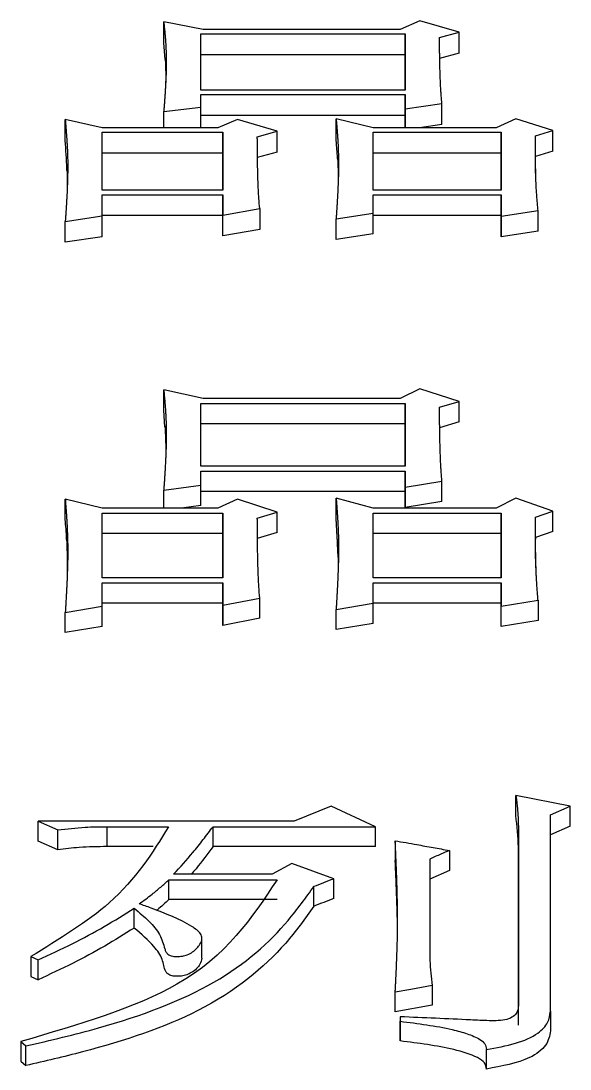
# Model space of a CAD drawing. Header units: millimetres. Extents: x 5659 to 7608, y 3628 to 5007.
# Drawn here: x 6105.18 to 6107.592, y 4837.333 to 4841.936 of the extents above; entities that cross this region are included whole.
import ezdxf

# ---------------------------------------------------------------- set-up
doc = ezdxf.new("R2010")
doc.units = ezdxf.units.MM

msp = doc.modelspace()

# ---------------------------------------------------------------- linework, layer by layer
at = {"color": 7, "linetype": 'Continuous', "lineweight": 25}
for p, q in [((6105.8071, 4841.8396), (6105.8071, 4841.9317)), ((6105.9802, 4841.8974), (6105.8071, 4841.9317)), ((6106.9321, 4841.9355), (6106.8456, 4841.8974)), ((6107.1052, 4841.886), (6106.9321, 4841.9355)), ((6106.8456, 4841.8974), (6105.9802, 4841.8974)), ((6107.0187, 4841.863), (6107.1052, 4841.886)), ((6107.1052, 4841.7939), (6107.1052, 4841.886)), ((6105.8129, 4841.7662), (6105.8071, 4841.8396)), ((6105.9694, 4841.8783), (6106.8672, 4841.8783)), ((6106.8672, 4841.7863), (6106.8672, 4841.8783)), ((6107.1052, 4841.7939), (6107.0187, 4841.771)), ((6106.8672, 4841.7863), (6105.9694, 4841.7863)), ((6106.8672, 4841.6314), (6105.9694, 4841.6314)), ((6105.9694, 4841.5572), (6105.9694, 4841.6119)), ((6105.9694, 4841.6119), (6106.8672, 4841.6119)), ((6106.8672, 4841.6119), (6106.8672, 4841.5494)), ((6106.8672, 4841.5202), (6106.8672, 4841.6119)), ((6106.8672, 4841.5494), (6107.0295, 4841.5729)), ((6107.0295, 4841.4812), (6107.0295, 4841.5729)), ((6105.8071, 4841.5376), (6105.9694, 4841.5572)), ((6105.8071, 4841.4669), (6105.8071, 4841.5376)), ((6105.9694, 4841.4668), (6105.9694, 4841.5572)), ((6106.8672, 4841.5202), (6105.9694, 4841.5202)), ((6106.8672, 4841.5494), (6106.8672, 4841.4668)), ((6106.8672, 4841.4668), (6106.8672, 4841.5202)), ((6105.3744, 4841.4107), (6105.3744, 4841.5023)), ((6105.5367, 4841.4669), (6105.3744, 4841.5023)), ((6106.1317, 4841.5023), (6106.0451, 4841.4668)), ((6106.3047, 4841.4511), (6106.1317, 4841.5023)), ((6106.5644, 4841.4146), (6106.5644, 4841.5062)), ((6106.7266, 4841.4668), (6106.5644, 4841.5062)), ((6107.0295, 4841.4812), (6106.9302, 4841.4668)), ((6107.354, 4841.5062), (6107.2675, 4841.4668)), ((6107.5163, 4841.455), (6107.354, 4841.5062)), ((6106.0451, 4841.4668), (6105.5367, 4841.4669)), ((6105.5367, 4841.4471), (6106.0668, 4841.4471)), ((6105.5367, 4841.1921), (6105.5367, 4841.4471)), ((6106.0668, 4841.4471), (6106.0668, 4841.1921)), ((6106.0668, 4841.3556), (6106.0668, 4841.4471)), ((6106.2182, 4841.4274), (6106.3047, 4841.4511)), ((6106.3047, 4841.3595), (6106.3047, 4841.4511)), ((6107.2675, 4841.4668), (6106.7266, 4841.4668)), ((6106.7266, 4841.4471), (6107.2891, 4841.4471)), ((6106.7266, 4841.1921), (6106.7266, 4841.4471)), ((6107.2891, 4841.4471), (6107.2891, 4841.1921)), ((6107.2891, 4841.3556), (6107.2891, 4841.4471)), ((6107.4406, 4841.4313), (6107.5163, 4841.455)), ((6107.4406, 4841.3398), (6107.4406, 4841.4313)), ((6107.5163, 4841.3635), (6107.5163, 4841.455)), ((6106.0668, 4841.3556), (6105.5367, 4841.3556)), ((6106.0668, 4841.1921), (6106.0668, 4841.3556)), ((6106.3047, 4841.3595), (6106.2182, 4841.3359)), ((6107.2891, 4841.3556), (6106.7266, 4841.3556)), ((6107.2891, 4841.1921), (6107.2891, 4841.3556)), ((6107.5163, 4841.3635), (6107.4406, 4841.3398)), ((6106.0668, 4841.1921), (6105.5367, 4841.1921)), ((6105.5367, 4841.172), (6106.0668, 4841.172)), ((6105.5367, 4841.0791), (6105.5367, 4841.172)), ((6106.0668, 4841.172), (6106.0668, 4841.0831)), ((6106.0668, 4841.0808), (6106.0668, 4841.172)), ((6107.2891, 4841.1921), (6106.7266, 4841.1921)), ((6106.7266, 4841.0912), (6106.7266, 4841.172)), ((6106.7266, 4841.172), (6107.2891, 4841.1719)), ((6107.2891, 4841.1719), (6107.2891, 4841.079)), ((6107.2891, 4841.0808), (6107.2891, 4841.1719)), ((6106.0668, 4841.0831), (6106.229, 4841.1114)), ((6106.229, 4841.1114), (6106.229, 4841.0204)), ((6107.2891, 4841.079), (6107.4514, 4841.1033)), ((6107.4514, 4841.0123), (6107.4514, 4841.1033)), ((6105.3745, 4841.0547), (6105.5367, 4841.0791)), ((6105.3745, 4840.9637), (6105.3745, 4841.0547)), ((6106.0668, 4841.0808), (6105.5367, 4841.0808)), ((6105.5367, 4840.988), (6105.5367, 4841.0791)), ((6106.0668, 4840.9921), (6106.0668, 4841.0831)), ((6106.0668, 4840.9921), (6106.0668, 4841.0808)), ((6106.5644, 4841.0669), (6106.7266, 4841.0912)), ((6106.5644, 4840.9759), (6106.5644, 4841.0669)), ((6106.7266, 4841.0001), (6106.7266, 4841.0912)), ((6107.2891, 4841.0808), (6106.7266, 4841.0808)), ((6107.2891, 4840.988), (6107.2891, 4841.0808)), ((6107.2891, 4841.079), (6107.2891, 4840.988)), ((6106.229, 4841.0204), (6106.0668, 4840.9921)), ((6107.4514, 4841.0123), (6107.2891, 4840.988)), ((6105.5367, 4840.988), (6105.3745, 4840.9637)), ((6106.7266, 4841.0001), (6106.5644, 4840.9759)), ((6106.9322, 4840.3202), (6106.8456, 4840.2775)), ((6107.1052, 4840.2647), (6106.9322, 4840.3202)), ((6105.8072, 4840.2259), (6105.8072, 4840.3159)), ((6105.9802, 4840.2775), (6105.8072, 4840.3159)), ((6106.8456, 4840.2775), (6105.9802, 4840.2775)), ((6105.8124, 4840.1513), (6105.8072, 4840.2259)), ((6105.9694, 4840.2562), (6106.8673, 4840.2561)), ((6106.8673, 4840.1662), (6106.8673, 4840.2561)), ((6107.0187, 4840.239), (6107.1052, 4840.2647)), ((6107.1052, 4840.1747), (6107.1052, 4840.2647)), ((6106.8673, 4840.1662), (6105.9694, 4840.1662)), ((6107.1052, 4840.1747), (6107.0187, 4840.1491)), ((6106.8673, 4839.9802), (6105.9694, 4839.9802)), ((6105.9694, 4839.8974), (6105.9694, 4839.9585)), ((6105.9694, 4839.9585), (6106.8673, 4839.9585)), ((6106.8673, 4839.9585), (6106.8673, 4839.8887)), ((6106.8673, 4839.8689), (6106.8673, 4839.9585)), ((6106.8673, 4839.8887), (6107.0295, 4839.9149)), ((6107.0295, 4839.8253), (6107.0295, 4839.9149)), ((6105.8072, 4839.8756), (6105.9694, 4839.8974)), ((6105.8072, 4839.7967), (6105.8072, 4839.8756)), ((6105.9694, 4839.8079), (6105.9694, 4839.8974)), ((6106.8673, 4839.8689), (6105.9694, 4839.8689)), ((6106.8673, 4839.8887), (6106.8673, 4839.7992)), ((6106.8673, 4839.7992), (6106.8673, 4839.8689)), ((6105.3745, 4839.7468), (6105.3745, 4839.8362)), ((6105.5367, 4839.7967), (6105.3745, 4839.8362)), ((6106.1317, 4839.8362), (6106.0452, 4839.7967)), ((6106.3048, 4839.7791), (6106.1317, 4839.8362)), ((6106.5644, 4839.7511), (6106.5644, 4839.8405)), ((6106.7266, 4839.7966), (6106.5644, 4839.8405)), ((6107.0295, 4839.8253), (6106.8673, 4839.7992)), ((6107.354, 4839.8405), (6107.2675, 4839.7966)), ((6107.5163, 4839.7834), (6107.354, 4839.8405)), ((6106.0452, 4839.7967), (6105.5367, 4839.7967)), ((6105.5367, 4839.7747), (6106.0668, 4839.7747)), ((6105.5367, 4839.4908), (6105.5367, 4839.7747)), ((6105.9694, 4839.8079), (6105.8856, 4839.7967)), ((6106.0668, 4839.7747), (6106.0668, 4839.4908)), ((6106.0668, 4839.6853), (6106.0668, 4839.7747)), ((6106.2182, 4839.7527), (6106.3048, 4839.7791)), ((6106.3048, 4839.6897), (6106.3048, 4839.7791)), ((6107.2675, 4839.7966), (6106.7266, 4839.7966)), ((6106.7266, 4839.7747), (6107.2891, 4839.7746)), ((6106.7266, 4839.4908), (6106.7266, 4839.7747)), ((6107.2891, 4839.7746), (6107.2891, 4839.4908)), ((6107.2891, 4839.6853), (6107.2891, 4839.7746)), ((6107.4406, 4839.757), (6107.5163, 4839.7834)), ((6107.5163, 4839.6941), (6107.5163, 4839.7834)), ((6107.4406, 4839.6677), (6107.4406, 4839.757)), ((6106.0668, 4839.6853), (6105.5367, 4839.6853)), ((6106.0668, 4839.4908), (6106.0668, 4839.6853)), ((6106.3048, 4839.6897), (6106.2182, 4839.6633)), ((6107.2891, 4839.6853), (6106.7266, 4839.6853)), ((6107.2891, 4839.4908), (6107.2891, 4839.6853)), ((6107.5163, 4839.6941), (6107.4406, 4839.6677)), ((6106.2195, 4839.6135), (6106.219, 4839.6446)), ((6107.4406, 4839.6677), (6107.4405, 4839.6597)), ((6106.0668, 4839.4908), (6105.5367, 4839.4908)), ((6107.2891, 4839.4908), (6106.7266, 4839.4908)), ((6105.5367, 4839.3652), (6105.5367, 4839.4684)), ((6105.5367, 4839.4684), (6106.0668, 4839.4684)), ((6106.0668, 4839.4684), (6106.0668, 4839.3697)), ((6106.0668, 4839.3795), (6106.0668, 4839.4684)), ((6106.7266, 4839.4684), (6107.2891, 4839.4684)), ((6106.7266, 4839.3787), (6106.7266, 4839.4684)), ((6107.2891, 4839.4684), (6107.2891, 4839.3652)), ((6107.2891, 4839.3795), (6107.2891, 4839.4684)), ((6106.0668, 4839.3697), (6106.2291, 4839.4012)), ((6106.2291, 4839.3123), (6106.2291, 4839.4012)), ((6105.3745, 4839.3382), (6105.5367, 4839.3652)), ((6106.0668, 4839.3795), (6105.5367, 4839.3795)), ((6105.5367, 4839.2764), (6105.5367, 4839.3652)), ((6106.0668, 4839.2809), (6106.0668, 4839.3795)), ((6106.0668, 4839.3697), (6106.0668, 4839.2809)), ((6106.5644, 4839.3517), (6106.7266, 4839.3787)), ((6106.5644, 4839.2629), (6106.5644, 4839.3517)), ((6107.2891, 4839.3795), (6106.7266, 4839.3795)), ((6106.7266, 4839.2899), (6106.7266, 4839.3787)), ((6107.2891, 4839.3652), (6107.4514, 4839.3921)), ((6107.2891, 4839.2764), (6107.2891, 4839.3795)), ((6107.2891, 4839.2764), (6107.2891, 4839.3652)), ((6107.4514, 4839.3921), (6107.4514, 4839.3033)), ((6105.3745, 4839.2494), (6105.3745, 4839.3382)), ((6106.2291, 4839.3123), (6106.0668, 4839.2809)), ((6105.5367, 4839.2764), (6105.3745, 4839.2494)), ((6106.7266, 4839.2899), (6106.5644, 4839.2629)), ((6107.4514, 4839.3033), (6107.2891, 4839.2764)), ((6107.592, 4838.4871), (6107.3541, 4838.5342)), ((6107.3541, 4838.4465), (6107.3541, 4838.5342)), ((6106.5428, 4838.4871), (6106.3805, 4838.4211)), ((6106.7375, 4838.3974), (6106.5428, 4838.4871)), ((6107.5055, 4838.4494), (6107.592, 4838.4871)), ((6107.592, 4838.3995), (6107.592, 4838.4871)), ((6107.5055, 4837.5871), (6107.5055, 4838.4494)), ((6105.2555, 4838.4211), (6105.342, 4838.3833)), ((6106.3805, 4838.4211), (6105.2555, 4838.4211)), ((6105.2555, 4838.3335), (6105.2555, 4838.4211)), ((6105.5584, 4838.3974), (6105.8287, 4838.3974)), ((6105.5584, 4838.3099), (6105.5584, 4838.3974)), ((6106.0235, 4838.3974), (6106.7375, 4838.3974)), ((6106.0235, 4838.3099), (6106.0235, 4838.3974)), ((6106.7375, 4838.3099), (6106.7375, 4838.3974)), ((6107.592, 4838.3995), (6107.5055, 4838.3618)), ((6105.342, 4838.2957), (6105.342, 4838.3833)), ((6105.342, 4838.2957), (6105.2555, 4838.3335)), ((6105.7603, 4838.3099), (6105.5584, 4838.3099)), ((6106.7375, 4838.3099), (6106.0235, 4838.3099)), ((6106.824, 4838.3358), (6106.824, 4838.2483)), ((6107.062, 4838.293), (6107.062, 4838.2056)), ((6107.3649, 4838.3073), (6107.3649, 4837.6116)), ((6107.3649, 4838.272), (6107.3649, 4838.3073)), ((6106.9755, 4838.255), (6106.9755, 4837.8606)), ((6107.3649, 4838.2199), (6107.3649, 4838.272)), ((6106.3697, 4838.2359), (6106.2832, 4838.1882)), ((6106.5536, 4838.169), (6106.3697, 4838.2359)), ((6107.062, 4838.2056), (6106.9755, 4838.1676)), ((6107.3649, 4837.5251), (6107.3649, 4838.2199)), ((6105.8288, 4838.1643), (6106.3048, 4838.1643)), ((6105.8288, 4838.077), (6105.8288, 4838.1643)), ((6106.2832, 4838.1882), (6105.8505, 4838.1882)), ((6106.5536, 4838.0818), (6106.5536, 4838.169)), ((6106.467, 4838.0483), (6106.467, 4838.1355)), ((6106.3048, 4838.077), (6105.8288, 4838.077)), ((6105.6774, 4837.9524), (6105.6774, 4838.0395)), ((6105.9749, 4837.8199), (6105.9749, 4837.9069)), ((6105.223, 4837.8266), (6105.2555, 4837.812)), ((6105.223, 4837.8266), (6105.223, 4837.7398)), ((6105.2555, 4837.7253), (6105.2555, 4837.812)), ((6105.2231, 4837.7398), (6105.2555, 4837.7253)), ((6106.9863, 4837.6998), (6106.9863, 4837.6132)), ((6106.824, 4837.5839), (6106.824, 4837.6705)), ((6106.9863, 4837.6132), (6106.824, 4837.5839)), ((6106.8457, 4837.5625), (6106.8457, 4837.5428)), ((6106.8457, 4837.5625), (6106.8457, 4837.476)), ((6107.5055, 4837.5871), (6107.5055, 4837.5006)), ((6106.8457, 4837.4564), (6106.8457, 4837.5428)), ((6105.1798, 4837.454), (6105.1798, 4837.3677)), ((6105.1798, 4837.454), (6105.2014, 4837.4343)), ((6107.2243, 4837.3331), (6107.2243, 4837.4194)), ((6105.1798, 4837.3677), (6105.2014, 4837.348))]:
    msp.add_line(p, q, dxfattribs=at)
at = {"color": 7, "linetype": 'Continuous', "lineweight": 25, "flags": 128}
for points in [[(6106.9863, 4837.6998), (6106.9393, 4837.6913), (6106.8923, 4837.6828), (6106.824, 4837.6705)], [(6105.2014, 4837.348), (6105.2014, 4837.3866), (6105.2014, 4837.4104), (6105.2014, 4837.4343)]]:
    msp.add_lwpolyline(points, dxfattribs=at)
at = {"color": 7, "linetype": 'Continuous', "lineweight": 25}
for points, knots in [([(6105.8071, 4841.9317), (6105.8074, 4841.929), (6105.808, 4841.9235), (6105.8087, 4841.9166), (6105.8093, 4841.9098), (6105.8099, 4841.9043), (6105.8105, 4841.8974), (6105.8111, 4841.8919), (6105.8117, 4841.885), (6105.8122, 4841.8795), (6105.8128, 4841.8726), (6105.8133, 4841.8671), (6105.8139, 4841.8602), (6105.8143, 4841.8547), (6105.8148, 4841.8478), (6105.8152, 4841.8423), (6105.8157, 4841.8354), (6105.816, 4841.8299), (6105.8164, 4841.8229), (6105.8167, 4841.8174), (6105.8169, 4841.8119), (6105.8171, 4841.8063), (6105.8173, 4841.8008), (6105.8176, 4841.7939), (6105.8177, 4841.7883), (6105.8179, 4841.7814), (6105.8179, 4841.7758), (6105.818, 4841.7689), (6105.8181, 4841.7633), (6105.8181, 4841.7564), (6105.8181, 4841.7508), (6105.818, 4841.7438), (6105.8179, 4841.7285), (6105.8174, 4841.709), (6105.8167, 4841.6894), (6105.8162, 4841.6782), (6105.8159, 4841.6712), (6105.8155, 4841.6642), (6105.8153, 4841.6586), (6105.8149, 4841.6516), (6105.8146, 4841.646), (6105.8142, 4841.639), (6105.8138, 4841.6334), (6105.8134, 4841.6264), (6105.813, 4841.6207), (6105.8126, 4841.6137), (6105.8122, 4841.6081), (6105.8117, 4841.6011), (6105.8113, 4841.5954), (6105.8109, 4841.5898), (6105.8105, 4841.5842), (6105.8101, 4841.5785), (6105.8096, 4841.5715), (6105.8092, 4841.5658), (6105.8087, 4841.5588), (6105.8083, 4841.5531), (6105.8077, 4841.5456), (6105.8074, 4841.5409), (6105.8071, 4841.5376)], [0, 0, 0, 0, 0.021203, 0.042406, 0.053008, 0.074211, 0.084813, 0.106016, 0.116618, 0.137821, 0.148423, 0.169626, 0.180228, 0.201431, 0.212032, 0.233236, 0.243837, 0.265041, 0.275642, 0.296845, 0.307447, 0.318049, 0.339252, 0.349854, 0.371057, 0.381659, 0.402862, 0.413463, 0.434667, 0.445268, 0.466472, 0.477073, 0.498276, 0.58309, 0.625497, 0.6467, 0.667903, 0.678505, 0.699708, 0.71031, 0.731513, 0.742115, 0.763318, 0.773919, 0.795123, 0.805724, 0.826928, 0.837529, 0.858732, 0.869334, 0.879936, 0.901139, 0.911741, 0.932944, 0.943545, 0.964749, 0.97535, 1, 1, 1, 1]), ([(6105.9694, 4841.6314), (6105.9694, 4841.6729), (6105.9694, 4841.7558), (6105.9694, 4841.8375), (6105.9694, 4841.8783)], [0, 0, 0, 0, 0.499996, 1, 1, 1, 1]), ([(6106.8672, 4841.8783), (6106.8672, 4841.8375), (6106.8672, 4841.7557), (6106.8672, 4841.6729), (6106.8672, 4841.6314)], [0, 0, 0, 0, 0.499996, 1, 1, 1, 1]), ([(6107.0295, 4841.5729), (6107.0284, 4841.5842), (6107.027, 4841.5984), (6107.0256, 4841.6154), (6107.025, 4841.6239), (6107.024, 4841.6408), (6107.0223, 4841.6775), (6107.0206, 4841.7169), (6107.02, 4841.7477), (6107.0198, 4841.7576), (6107.0197, 4841.7632), (6107.0196, 4841.7673), (6107.0196, 4841.7715), (6107.0195, 4841.7757), (6107.0194, 4841.7799), (6107.0194, 4841.7841), (6107.0193, 4841.7883), (6107.0193, 4841.7925), (6107.0192, 4841.7967), (6107.0192, 4841.8009), (6107.0191, 4841.8065), (6107.0191, 4841.812), (6107.019, 4841.8176), (6107.019, 4841.8218), (6107.019, 4841.8253), (6107.0189, 4841.8281), (6107.0189, 4841.8302), (6107.0189, 4841.8323), (6107.0189, 4841.8343), (6107.0189, 4841.8371), (6107.0188, 4841.8399), (6107.0188, 4841.8427), (6107.0188, 4841.8448), (6107.0188, 4841.8469), (6107.0188, 4841.8489), (6107.0188, 4841.851), (6107.0187, 4841.8531), (6107.0187, 4841.8552), (6107.0187, 4841.8573), (6107.0187, 4841.8599), (6107.0187, 4841.8618), (6107.0187, 4841.863)], [0, 0, 0, 0, 0.11615, 0.145188, 0.174226, 0.203263, 0.319414, 0.551716, 0.609791, 0.638828, 0.653347, 0.667866, 0.682385, 0.696903, 0.711422, 0.725941, 0.74046, 0.754979, 0.769497, 0.784016, 0.798535, 0.827572, 0.842091, 0.85661, 0.871129, 0.878388, 0.885648, 0.892907, 0.900166, 0.907426, 0.921944, 0.929204, 0.936463, 0.943723, 0.950982, 0.958241, 0.965501, 0.97276, 0.98002, 0.987279, 1, 1, 1, 1]), ([(6105.8136, 4841.7704), (6105.8146, 4841.7472), (6105.8165, 4841.6982), (6105.8155, 4841.6696), (6105.815, 4841.6546)], [0, 0, 0, 0, 0.475906, 1, 1, 1, 1]), ([(6106.8672, 4841.6314), (6106.8672, 4841.6421), (6106.8672, 4841.6942), (6106.8672, 4841.7455), (6106.8672, 4841.7863)], [0, 0, 0, 0, 0.205958, 1, 1, 1, 1]), ([(6105.3744, 4841.5023), (6105.3746, 4841.5007), (6105.3749, 4841.4974), (6105.3753, 4841.4924), (6105.3757, 4841.4875), (6105.3761, 4841.4826), (6105.3765, 4841.4776), (6105.3768, 4841.4727), (6105.3772, 4841.4677), (6105.3776, 4841.4628), (6105.378, 4841.4579), (6105.3784, 4841.4529), (6105.3788, 4841.448), (6105.3791, 4841.443), (6105.3795, 4841.4389), (6105.3798, 4841.4347), (6105.38, 4841.4306), (6105.3804, 4841.4257), (6105.3808, 4841.419), (6105.3813, 4841.4124), (6105.3818, 4841.4041), (6105.3823, 4841.3959), (6105.3829, 4841.3859), (6105.3834, 4841.376), (6105.3838, 4841.366), (6105.3842, 4841.356), (6105.3846, 4841.3461), (6105.3848, 4841.3377), (6105.385, 4841.3294), (6105.3851, 4841.3211), (6105.3853, 4841.3111), (6105.3853, 4841.3011), (6105.3853, 4841.2911), (6105.3852, 4841.271), (6105.3847, 4841.2409), (6105.3835, 4841.2107), (6105.3825, 4841.1872), (6105.3818, 4841.1737), (6105.3811, 4841.1602), (6105.3805, 4841.1501), (6105.3801, 4841.1417), (6105.3797, 4841.1349), (6105.3794, 4841.1307), (6105.3792, 4841.1265), (6105.3789, 4841.1223), (6105.3786, 4841.1172), (6105.3782, 4841.1121), (6105.378, 4841.1079), (6105.3777, 4841.1037), (6105.3774, 4841.0994), (6105.3771, 4841.0944), (6105.3768, 4841.0901), (6105.3766, 4841.0868), (6105.3764, 4841.0842), (6105.3763, 4841.0817), (6105.3761, 4841.0791), (6105.3759, 4841.0766), (6105.3758, 4841.074), (6105.3756, 4841.0715), (6105.3754, 4841.069), (6105.3753, 4841.0668), (6105.3751, 4841.0647), (6105.375, 4841.0626), (6105.3748, 4841.06), (6105.3746, 4841.0574), (6105.3745, 4841.0556), (6105.3745, 4841.0547)], [0, 0, 0, 0, 0.011199, 0.022398, 0.033596, 0.044795, 0.055994, 0.067193, 0.078392, 0.089591, 0.100789, 0.111988, 0.123187, 0.134386, 0.145585, 0.151184, 0.162383, 0.173582, 0.184781, 0.207178, 0.218377, 0.240775, 0.263172, 0.28557, 0.307968, 0.330365, 0.352763, 0.375161, 0.38636, 0.408757, 0.431155, 0.453553, 0.47595, 0.498348, 0.587939, 0.67753, 0.699928, 0.744723, 0.767121, 0.789519, 0.811916, 0.823115, 0.834314, 0.839913, 0.851112, 0.862311, 0.87351, 0.884709, 0.890308, 0.901507, 0.912706, 0.923905, 0.929504, 0.935103, 0.940703, 0.946302, 0.951902, 0.957501, 0.9631, 0.9687, 0.974299, 0.977099, 0.982698, 0.988298, 0.994149, 1, 1, 1, 1]), ([(6106.5644, 4841.5062), (6106.5645, 4841.5041), (6106.5648, 4841.5009), (6106.5652, 4841.4967), (6106.5654, 4841.4936), (6106.5657, 4841.4904), (6106.566, 4841.4872), (6106.5662, 4841.4841), (6106.5665, 4841.4809), (6106.5668, 4841.4777), (6106.567, 4841.4746), (6106.5673, 4841.4714), (6106.5675, 4841.4682), (6106.5678, 4841.4651), (6106.568, 4841.4619), (6106.5684, 4841.4577), (6106.5687, 4841.4534), (6106.569, 4841.4492), (6106.5693, 4841.446), (6106.5695, 4841.4429), (6106.5698, 4841.4397), (6106.57, 4841.4365), (6106.5702, 4841.4333), (6106.5704, 4841.4302), (6106.5707, 4841.427), (6106.5709, 4841.4238), (6106.5711, 4841.4206), (6106.5713, 4841.4174), (6106.5716, 4841.4132), (6106.5718, 4841.409), (6106.5721, 4841.4047), (6106.5723, 4841.4015), (6106.5726, 4841.3952), (6106.5733, 4841.3813), (6106.574, 4841.3643), (6106.5744, 4841.3494), (6106.5746, 4841.3419), (6106.5747, 4841.3377), (6106.5747, 4841.3345), (6106.5748, 4841.3313), (6106.5748, 4841.3281), (6106.5748, 4841.3249), (6106.5749, 4841.3217), (6106.5749, 4841.3185), (6106.5749, 4841.3142), (6106.5749, 4841.3099), (6106.5749, 4841.3056), (6106.5749, 4841.3024), (6106.5749, 4841.2992), (6106.5749, 4841.296), (6106.5748, 4841.2928), (6106.5748, 4841.2896), (6106.5748, 4841.2864), (6106.5747, 4841.2832), (6106.5747, 4841.28), (6106.5746, 4841.2767), (6106.5746, 4841.2735), (6106.5745, 4841.2703), (6106.5744, 4841.2671), (6106.5744, 4841.2639), (6106.5743, 4841.2596), (6106.5742, 4841.2553), (6106.5741, 4841.251), (6106.574, 4841.2478), (6106.5739, 4841.2446), (6106.5738, 4841.2413), (6106.5737, 4841.2381), (6106.5735, 4841.2317), (6106.5729, 4841.2177), (6106.5722, 4841.2005), (6106.5715, 4841.1854), (6106.5711, 4841.1778), (6106.5709, 4841.1735), (6106.5707, 4841.1703), (6106.5705, 4841.167), (6106.5703, 4841.1638), (6106.5701, 4841.1606), (6106.5699, 4841.1562), (6106.5697, 4841.1519), (6106.5694, 4841.1476), (6106.5692, 4841.1444), (6106.569, 4841.1411), (6106.5688, 4841.1379), (6106.5686, 4841.1346), (6106.5685, 4841.1314), (6106.5683, 4841.1281), (6106.5681, 4841.1249), (6106.5679, 4841.1216), (6106.5677, 4841.1184), (6106.5675, 4841.1151), (6106.5672, 4841.1108), (6106.5669, 4841.1065), (6106.5666, 4841.1021), (6106.5664, 4841.0989), (6106.5662, 4841.0956), (6106.566, 4841.0924), (6106.5658, 4841.0891), (6106.5656, 4841.0859), (6106.5654, 4841.0826), (6106.5652, 4841.0793), (6106.565, 4841.0761), (6106.5647, 4841.0719), (6106.5645, 4841.0689), (6106.5644, 4841.0669)], [0, 0, 0, 0, 0.014617, 0.021926, 0.029235, 0.036543, 0.043852, 0.051161, 0.058469, 0.065778, 0.073086, 0.080395, 0.087704, 0.095012, 0.102321, 0.10963, 0.124247, 0.131556, 0.138864, 0.146173, 0.153482, 0.16079, 0.168099, 0.175407, 0.182716, 0.190025, 0.197333, 0.204642, 0.211951, 0.226568, 0.233877, 0.241185, 0.248494, 0.277729, 0.336198, 0.365433, 0.38005, 0.387359, 0.394667, 0.401976, 0.409284, 0.416593, 0.423902, 0.43121, 0.438519, 0.453136, 0.460445, 0.467754, 0.475062, 0.482371, 0.48968, 0.496988, 0.504297, 0.511606, 0.518914, 0.526223, 0.533531, 0.54084, 0.548149, 0.555457, 0.562766, 0.577383, 0.584692, 0.592001, 0.599309, 0.606618, 0.613927, 0.621235, 0.65047, 0.708939, 0.738174, 0.752791, 0.7601, 0.767408, 0.774717, 0.782026, 0.789334, 0.796643, 0.81126, 0.818569, 0.825877, 0.833186, 0.840495, 0.847803, 0.855112, 0.862421, 0.869729, 0.877038, 0.884347, 0.891655, 0.898964, 0.913581, 0.92089, 0.928198, 0.935507, 0.942816, 0.950124, 0.957433, 0.964742, 0.97205, 0.979359, 0.986668, 1, 1, 1, 1]), ([(6106.229, 4841.1114), (6106.2275, 4841.1264), (6106.2253, 4841.1488), (6106.2238, 4841.1749), (6106.2232, 4841.1879), (6106.2226, 4841.2009), (6106.2209, 4841.2399), (6106.2197, 4841.2788), (6106.2193, 4841.312), (6106.2192, 4841.3175), (6106.2191, 4841.323), (6106.219, 4841.3286), (6106.2189, 4841.3332), (6106.2189, 4841.3378), (6106.2188, 4841.3424), (6106.2188, 4841.3479), (6106.2187, 4841.3534), (6106.2187, 4841.358), (6106.2186, 4841.3626), (6106.2186, 4841.3672), (6106.2185, 4841.3727), (6106.2185, 4841.3773), (6106.2185, 4841.3819), (6106.2184, 4841.3865), (6106.2184, 4841.391), (6106.2184, 4841.3947), (6106.2184, 4841.3975), (6106.2184, 4841.4002), (6106.2183, 4841.4025), (6106.2183, 4841.4048), (6106.2183, 4841.4071), (6106.2183, 4841.4098), (6106.2183, 4841.4121), (6106.2183, 4841.4144), (6106.2183, 4841.4167), (6106.2182, 4841.4194), (6106.2182, 4841.4217), (6106.2182, 4841.4244), (6106.2182, 4841.4261), (6106.2182, 4841.4274)], [0, 0, 0, 0, 0.14049, 0.210735, 0.245858, 0.263419, 0.333664, 0.614647, 0.632209, 0.64977, 0.667331, 0.684892, 0.702453, 0.711234, 0.728795, 0.746356, 0.763917, 0.781479, 0.790259, 0.80782, 0.825382, 0.842943, 0.851723, 0.869285, 0.886846, 0.895626, 0.904407, 0.913188, 0.921968, 0.926358, 0.935139, 0.94392, 0.9527, 0.957091, 0.965871, 0.974652, 0.983432, 0.987823, 1, 1, 1, 1]), ([(6107.4514, 4841.1033), (6107.4511, 4841.107), (6107.4504, 4841.1144), (6107.4495, 4841.1255), (6107.4486, 4841.1365), (6107.4477, 4841.1476), (6107.4468, 4841.1586), (6107.4459, 4841.1696), (6107.4443, 4841.1917), (6107.4428, 4841.2174), (6107.4417, 4841.243), (6107.4413, 4841.2558), (6107.441, 4841.2649), (6107.4407, 4841.274), (6107.4405, 4841.285), (6107.4403, 4841.2959), (6107.4402, 4841.3069), (6107.4401, 4841.3178), (6107.44, 4841.3287), (6107.44, 4841.3378), (6107.44, 4841.3469), (6107.44, 4841.3559), (6107.44, 4841.365), (6107.4401, 4841.3723), (6107.4401, 4841.3777), (6107.4401, 4841.3831), (6107.4402, 4841.3886), (6107.4402, 4841.394), (6107.4402, 4841.3994), (6107.4403, 4841.4049), (6107.4403, 4841.4103), (6107.4404, 4841.4148), (6107.4404, 4841.4184), (6107.4404, 4841.4207), (6107.4405, 4841.4229), (6107.4405, 4841.4252), (6107.4405, 4841.4281), (6107.4405, 4841.4302), (6107.4406, 4841.4313)], [0, 0, 0, 0, 0.033402, 0.066804, 0.100206, 0.133609, 0.167011, 0.200413, 0.233815, 0.367425, 0.43423, 0.467632, 0.484333, 0.517735, 0.551137, 0.584539, 0.617941, 0.651344, 0.684746, 0.718148, 0.734849, 0.768251, 0.801653, 0.818354, 0.835056, 0.851757, 0.868458, 0.885159, 0.90186, 0.918561, 0.935262, 0.951963, 0.960314, 0.968664, 0.972839, 0.98119, 0.989541, 1, 1, 1, 1]), ([(6105.3822, 4841.276), (6105.3821, 4841.2793), (6105.3806, 4841.3246), (6105.3774, 4841.3693), (6105.3744, 4841.4107)], [0, 0, 0, 0, 0.073846, 1, 1, 1, 1]), ([(6106.5714, 4841.3246), (6106.5713, 4841.3265), (6106.571, 4841.3304), (6106.5706, 4841.3365), (6106.5702, 4841.3429), (6106.5697, 4841.3492), (6106.5692, 4841.3556), (6106.5687, 4841.3619), (6106.5682, 4841.3683), (6106.5675, 4841.3767), (6106.5668, 4841.3852), (6106.5661, 4841.3936), (6106.5656, 4841.3999), (6106.565, 4841.4069), (6106.5646, 4841.4118), (6106.5644, 4841.4146)], [0, 0, 0, 0, 0.061211, 0.1316742, 0.2021374, 0.2726006, 0.3430639, 0.4135271, 0.4839903, 0.5544535, 0.6953799, 0.7658432, 0.8363064, 0.9067696, 1, 1, 1, 1]), ([(6107.4437, 4841.2022), (6107.4433, 4841.2123), (6107.442, 4841.24), (6107.4407, 4841.2892), (6107.4405, 4841.3309), (6107.4405, 4841.3411), (6107.4405, 4841.3435)], [0, 0, 0, 0, 0.228625, 0.628468, 0.911282, 1, 1, 1, 1]), ([(6106.5715, 4841.3232), (6106.5715, 4841.322), (6106.5718, 4841.3168), (6106.5735, 4841.2678), (6106.5733, 4841.2364), (6106.5731, 4841.2233), (6106.573, 4841.2203), (6106.573, 4841.2204), (6106.573, 4841.2205)], [0, 0, 0, 0, 0.1184286, 0.503621, 0.8179989, 0.9258512, 0.9763469, 1, 1, 1, 1]), ([(6105.382, 4841.2836), (6105.3825, 4841.2656), (6105.3838, 4841.2207), (6105.3824, 4841.1884), (6105.3816, 4841.1689)], [0, 0, 0, 0, 0.3993441, 1, 1, 1, 1]), ([(6105.8072, 4840.3159), (6105.8074, 4840.3129), (6105.808, 4840.3067), (6105.8087, 4840.299), (6105.8094, 4840.2913), (6105.8099, 4840.2852), (6105.8106, 4840.2775), (6105.8111, 4840.2714), (6105.8117, 4840.2637), (6105.8122, 4840.2575), (6105.8129, 4840.2498), (6105.8133, 4840.2436), (6105.8139, 4840.2359), (6105.8143, 4840.2297), (6105.8148, 4840.222), (6105.8152, 4840.2158), (6105.8157, 4840.2081), (6105.816, 4840.2019), (6105.8164, 4840.1942), (6105.8167, 4840.188), (6105.8169, 4840.1818), (6105.8172, 4840.1756), (6105.8174, 4840.1694), (6105.8176, 4840.1617), (6105.8177, 4840.1555), (6105.8179, 4840.1477), (6105.818, 4840.1415), (6105.8181, 4840.1337), (6105.8181, 4840.1275), (6105.8181, 4840.1197), (6105.8181, 4840.1135), (6105.818, 4840.1058), (6105.8179, 4840.0886), (6105.8174, 4840.0668), (6105.8167, 4840.045), (6105.8162, 4840.0325), (6105.8159, 4840.0247), (6105.8156, 4840.0168), (6105.8153, 4840.0106), (6105.8149, 4840.0028), (6105.8146, 4839.9965), (6105.8142, 4839.9887), (6105.8139, 4839.9824), (6105.8134, 4839.9746), (6105.8131, 4839.9683), (6105.8126, 4839.9605), (6105.8122, 4839.9542), (6105.8118, 4839.9463), (6105.8114, 4839.94), (6105.811, 4839.9338), (6105.8106, 4839.9275), (6105.8102, 4839.9212), (6105.8097, 4839.9133), (6105.8093, 4839.907), (6105.8087, 4839.8992), (6105.8083, 4839.8929), (6105.8078, 4839.8845), (6105.8074, 4839.8792), (6105.8072, 4839.8756)], [0, 0, 0, 0, 0.021203, 0.042406, 0.053008, 0.074211, 0.084813, 0.106016, 0.116618, 0.137821, 0.148423, 0.169626, 0.180228, 0.201431, 0.212032, 0.233236, 0.243837, 0.265041, 0.275642, 0.296845, 0.307447, 0.318049, 0.339252, 0.349854, 0.371057, 0.381658, 0.402862, 0.413463, 0.434667, 0.445268, 0.466472, 0.477073, 0.498276, 0.58309, 0.625497, 0.6467, 0.667903, 0.678505, 0.699708, 0.71031, 0.731513, 0.742114, 0.763318, 0.773919, 0.795123, 0.805724, 0.826927, 0.837529, 0.858732, 0.869334, 0.879936, 0.901139, 0.91174, 0.932944, 0.943545, 0.964749, 0.97535, 1, 1, 1, 1]), ([(6105.9694, 4839.9802), (6105.9694, 4840.0265), (6105.9694, 4840.1191), (6105.9694, 4840.2105), (6105.9694, 4840.2562)], [0, 0, 0, 0, 0.4999959, 1, 1, 1, 1]), ([(6106.8673, 4840.2561), (6106.8673, 4840.2104), (6106.8673, 4840.119), (6106.8673, 4840.0265), (6106.8673, 4839.9802)], [0, 0, 0, 0, 0.4999959, 1, 1, 1, 1]), ([(6107.0295, 4839.9149), (6107.0284, 4839.9275), (6107.027, 4839.9433), (6107.0257, 4839.9623), (6107.0251, 4839.9718), (6107.024, 4839.9907), (6107.0223, 4840.0317), (6107.0206, 4840.0757), (6107.02, 4840.1101), (6107.0198, 4840.1211), (6107.0197, 4840.1274), (6107.0197, 4840.132), (6107.0196, 4840.1367), (6107.0195, 4840.1414), (6107.0195, 4840.1461), (6107.0194, 4840.1508), (6107.0194, 4840.1555), (6107.0193, 4840.1602), (6107.0192, 4840.1649), (6107.0192, 4840.1695), (6107.0191, 4840.1758), (6107.0191, 4840.182), (6107.019, 4840.1883), (6107.019, 4840.1929), (6107.019, 4840.1968), (6107.019, 4840.1999), (6107.0189, 4840.2023), (6107.0189, 4840.2046), (6107.0189, 4840.2069), (6107.0189, 4840.2101), (6107.0189, 4840.2132), (6107.0188, 4840.2163), (6107.0188, 4840.2186), (6107.0188, 4840.221), (6107.0188, 4840.2233), (6107.0188, 4840.2256), (6107.0188, 4840.228), (6107.0188, 4840.2303), (6107.0187, 4840.2326), (6107.0187, 4840.2355), (6107.0187, 4840.2377), (6107.0187, 4840.239)], [0, 0, 0, 0, 0.1161503, 0.1451879, 0.1742255, 0.2032631, 0.3194139, 0.5517156, 0.6097907, 0.6388283, 0.653347, 0.6678658, 0.6823846, 0.6969034, 0.7114221, 0.7259409, 0.7404597, 0.7549785, 0.7694972, 0.784016, 0.7985348, 0.8275724, 0.8420911, 0.8566099, 0.8711287, 0.8783881, 0.8856475, 0.8929069, 0.9001662, 0.9074256, 0.9219444, 0.9292038, 0.9364632, 0.9437226, 0.950982, 0.9582413, 0.9655007, 0.9727601, 0.9800195, 0.9872789, 1, 1, 1, 1]), ([(6105.8132, 4840.1561), (6105.8131, 4840.1561), (6105.8129, 4840.1584), (6105.8174, 4840.0502), (6105.8156, 4840.0163), (6105.8147, 4839.9978)], [0, 0, 0, 0, 0.01145, 0.464143, 1, 1, 1, 1]), ([(6106.8673, 4839.9802), (6106.8673, 4839.9965), (6106.8673, 4840.0589), (6106.8673, 4840.1206), (6106.8673, 4840.1662)], [0, 0, 0, 0, 0.260576, 1, 1, 1, 1]), ([(6105.3745, 4839.8362), (6105.3747, 4839.833), (6105.3751, 4839.8282), (6105.3755, 4839.8218), (6105.3759, 4839.817), (6105.3762, 4839.8123), (6105.3766, 4839.8075), (6105.3769, 4839.8027), (6105.3773, 4839.7979), (6105.3776, 4839.7931), (6105.3779, 4839.7883), (6105.3783, 4839.7835), (6105.3786, 4839.7787), (6105.379, 4839.7723), (6105.3795, 4839.7659), (6105.3799, 4839.7595), (6105.3802, 4839.7547), (6105.3805, 4839.7499), (6105.3809, 4839.7435), (6105.3813, 4839.7355), (6105.3819, 4839.7259), (6105.3824, 4839.7163), (6105.3829, 4839.7067), (6105.3833, 4839.697), (6105.3837, 4839.6874), (6105.3841, 4839.6777), (6105.3844, 4839.6681), (6105.3847, 4839.6584), (6105.3849, 4839.6488), (6105.3851, 4839.6391), (6105.3853, 4839.6262), (6105.3854, 4839.6133), (6105.3854, 4839.6004), (6105.3853, 4839.581), (6105.3848, 4839.5519), (6105.3839, 4839.5227), (6105.3831, 4839.4999), (6105.3825, 4839.4837), (6105.3817, 4839.4674), (6105.3811, 4839.4544), (6105.3806, 4839.4446), (6105.3802, 4839.4365), (6105.3798, 4839.43), (6105.3796, 4839.4251), (6105.3793, 4839.4202), (6105.379, 4839.4153), (6105.3788, 4839.4104), (6105.3785, 4839.4055), (6105.3782, 4839.4006), (6105.3778, 4839.3941), (6105.3774, 4839.3875), (6105.377, 4839.381), (6105.3768, 4839.3769), (6105.3766, 4839.3737), (6105.3765, 4839.3712), (6105.3763, 4839.3687), (6105.3762, 4839.3663), (6105.376, 4839.3638), (6105.3758, 4839.3606), (6105.3756, 4839.3573), (6105.3754, 4839.354), (6105.3753, 4839.3516), (6105.3752, 4839.3491), (6105.375, 4839.3467), (6105.3749, 4839.3442), (6105.3747, 4839.3414), (6105.3746, 4839.3394), (6105.3745, 4839.3382)], [0, 0, 0, 0, 0.019469, 0.029204, 0.038938, 0.048673, 0.058408, 0.068142, 0.077877, 0.087611, 0.097346, 0.107081, 0.116815, 0.12655, 0.146019, 0.155754, 0.165488, 0.175223, 0.184958, 0.204427, 0.223896, 0.243365, 0.262835, 0.282304, 0.301773, 0.321242, 0.340712, 0.360181, 0.37965, 0.399119, 0.418589, 0.457527, 0.476996, 0.496466, 0.574343, 0.65222, 0.67169, 0.710628, 0.749567, 0.769036, 0.788505, 0.807974, 0.817709, 0.827444, 0.837178, 0.846913, 0.856647, 0.866382, 0.876117, 0.885851, 0.90532, 0.915055, 0.92479, 0.929657, 0.934524, 0.939392, 0.944259, 0.949126, 0.953994, 0.963728, 0.968595, 0.973463, 0.97833, 0.983197, 0.988065, 0.992932, 1, 1, 1, 1]), ([(6106.5644, 4839.8405), (6106.5646, 4839.8382), (6106.5648, 4839.8347), (6106.5652, 4839.83), (6106.5655, 4839.8264), (6106.5657, 4839.8229), (6106.566, 4839.8194), (6106.5663, 4839.8158), (6106.5665, 4839.8123), (6106.5668, 4839.8088), (6106.567, 4839.8052), (6106.5673, 4839.8017), (6106.5676, 4839.7982), (6106.5678, 4839.7947), (6106.5681, 4839.7911), (6106.5683, 4839.7876), (6106.5687, 4839.7829), (6106.569, 4839.7782), (6106.5693, 4839.7734), (6106.5695, 4839.7699), (6106.5698, 4839.7664), (6106.57, 4839.7628), (6106.5702, 4839.7593), (6106.5705, 4839.7557), (6106.5707, 4839.7522), (6106.5709, 4839.7486), (6106.5711, 4839.7451), (6106.5713, 4839.7416), (6106.5715, 4839.738), (6106.5718, 4839.7333), (6106.5721, 4839.7286), (6106.5723, 4839.7238), (6106.5727, 4839.7167), (6106.5734, 4839.7013), (6106.574, 4839.6824), (6106.5745, 4839.6658), (6106.5746, 4839.6574), (6106.5747, 4839.6527), (6106.5747, 4839.6491), (6106.5748, 4839.6456), (6106.5748, 4839.642), (6106.5749, 4839.6384), (6106.5749, 4839.6349), (6106.5749, 4839.6313), (6106.5749, 4839.6265), (6106.5749, 4839.6218), (6106.5749, 4839.617), (6106.5749, 4839.6134), (6106.5749, 4839.6099), (6106.5749, 4839.6063), (6106.5749, 4839.6027), (6106.5748, 4839.5991), (6106.5748, 4839.5956), (6106.5747, 4839.592), (6106.5747, 4839.5884), (6106.5747, 4839.5848), (6106.5746, 4839.5813), (6106.5745, 4839.5777), (6106.5745, 4839.5741), (6106.5744, 4839.5705), (6106.5743, 4839.5657), (6106.5742, 4839.561), (6106.5741, 4839.5562), (6106.574, 4839.5526), (6106.5739, 4839.549), (6106.5738, 4839.5454), (6106.5737, 4839.5418), (6106.5735, 4839.5347), (6106.573, 4839.5191), (6106.5722, 4839.5), (6106.5715, 4839.4832), (6106.5711, 4839.4748), (6106.5709, 4839.47), (6106.5707, 4839.4664), (6106.5705, 4839.4628), (6106.5703, 4839.4592), (6106.5702, 4839.4556), (6106.57, 4839.452), (6106.5697, 4839.4472), (6106.5695, 4839.4424), (6106.5692, 4839.4376), (6106.5691, 4839.4339), (6106.5689, 4839.4303), (6106.5687, 4839.4267), (6106.5685, 4839.4231), (6106.5683, 4839.4195), (6106.5681, 4839.4159), (6106.5679, 4839.4123), (6106.5677, 4839.4087), (6106.5675, 4839.4051), (6106.5673, 4839.4015), (6106.567, 4839.3966), (6106.5667, 4839.3918), (6106.5664, 4839.387), (6106.5662, 4839.3834), (6106.566, 4839.3798), (6106.5658, 4839.3761), (6106.5656, 4839.3725), (6106.5654, 4839.3689), (6106.5652, 4839.3653), (6106.565, 4839.3617), (6106.5647, 4839.3571), (6106.5645, 4839.3538), (6106.5644, 4839.3517)], [0, 0, 0, 0, 0.014624, 0.021936, 0.029248, 0.036561, 0.043873, 0.051185, 0.058497, 0.065809, 0.073121, 0.080433, 0.087745, 0.095057, 0.102369, 0.109682, 0.116994, 0.131618, 0.13893, 0.146242, 0.153554, 0.160866, 0.168178, 0.17549, 0.182803, 0.190115, 0.197427, 0.204739, 0.212051, 0.219363, 0.233987, 0.241299, 0.248611, 0.27786, 0.336357, 0.365605, 0.38023, 0.387542, 0.394854, 0.402166, 0.409478, 0.41679, 0.424102, 0.431414, 0.438727, 0.453351, 0.460663, 0.467975, 0.475287, 0.482599, 0.489911, 0.497223, 0.504535, 0.511848, 0.51916, 0.526472, 0.533784, 0.541096, 0.548408, 0.55572, 0.563032, 0.577656, 0.584969, 0.592281, 0.599593, 0.606905, 0.614217, 0.621529, 0.650778, 0.709274, 0.738523, 0.753147, 0.760459, 0.767771, 0.775083, 0.782395, 0.789708, 0.79702, 0.804332, 0.818956, 0.826268, 0.83358, 0.840892, 0.848204, 0.855516, 0.862829, 0.870141, 0.877453, 0.884765, 0.892077, 0.899389, 0.906701, 0.921325, 0.928638, 0.93595, 0.943262, 0.950574, 0.957886, 0.965198, 0.97251, 0.979822, 0.987134, 1, 1, 1, 1]), ([(6105.3805, 4839.6589), (6105.3805, 4839.66), (6105.3791, 4839.6894), (6105.3767, 4839.7186), (6105.3745, 4839.7468)], [0, 0, 0, 0, 0.037434, 1, 1, 1, 1]), ([(6106.2291, 4839.4012), (6106.2276, 4839.4178), (6106.2253, 4839.4427), (6106.2238, 4839.4716), (6106.2232, 4839.4861), (6106.2226, 4839.5006), (6106.2209, 4839.544), (6106.2198, 4839.5872), (6106.2193, 4839.6242), (6106.2192, 4839.6303), (6106.2191, 4839.6365), (6106.219, 4839.6426), (6106.219, 4839.6477), (6106.2189, 4839.6529), (6106.2189, 4839.658), (6106.2188, 4839.6641), (6106.2187, 4839.6703), (6106.2187, 4839.6754), (6106.2186, 4839.6805), (6106.2186, 4839.6856), (6106.2186, 4839.6918), (6106.2185, 4839.6969), (6106.2185, 4839.702), (6106.2185, 4839.7071), (6106.2184, 4839.7122), (6106.2184, 4839.7163), (6106.2184, 4839.7193), (6106.2184, 4839.7224), (6106.2184, 4839.725), (6106.2184, 4839.7275), (6106.2183, 4839.7301), (6106.2183, 4839.7331), (6106.2183, 4839.7357), (6106.2183, 4839.7382), (6106.2183, 4839.7408), (6106.2183, 4839.7438), (6106.2183, 4839.7464), (6106.2182, 4839.7493), (6106.2182, 4839.7512), (6106.2182, 4839.7527)], [0, 0, 0, 0, 0.1404896, 0.2107353, 0.2458577, 0.2634189, 0.3336637, 0.6146474, 0.6322086, 0.6497698, 0.667331, 0.6848922, 0.7024533, 0.7112339, 0.7287951, 0.7463563, 0.7639175, 0.7814787, 0.7902593, 0.8078205, 0.8253817, 0.8429429, 0.8517235, 0.8692847, 0.8868458, 0.8956264, 0.904407, 0.9131876, 0.9219682, 0.9263585, 0.9351391, 0.9439197, 0.9527003, 0.9570906, 0.9658712, 0.9746518, 0.9834324, 0.9878227, 1, 1, 1, 1]), ([(6106.5731, 4839.5808), (6106.573, 4839.585), (6106.5725, 4839.5986), (6106.5717, 4839.6169), (6106.5709, 4839.6335), (6106.5705, 4839.643), (6106.5701, 4839.6501), (6106.5698, 4839.6571), (6106.5694, 4839.6642), (6106.569, 4839.6713), (6106.5686, 4839.6784), (6106.5682, 4839.6855), (6106.5678, 4839.6926), (6106.5674, 4839.6996), (6106.5669, 4839.7091), (6106.5663, 4839.7185), (6106.5658, 4839.7279), (6106.5653, 4839.7349), (6106.5649, 4839.7427), (6106.5646, 4839.7481), (6106.5644, 4839.7511)], [0, 0, 0, 0, 0.0725302, 0.2389621, 0.3221779, 0.3637859, 0.4053938, 0.4470017, 0.4886096, 0.5302176, 0.5718255, 0.6134334, 0.6550413, 0.6966493, 0.7382572, 0.821473, 0.863081, 0.9046889, 0.9462968, 1, 1, 1, 1]), ([(6107.4514, 4839.3921), (6107.4513, 4839.3942), (6107.4508, 4839.4004), (6107.4501, 4839.4085), (6107.4495, 4839.4167), (6107.4489, 4839.4249), (6107.4481, 4839.4352), (6107.4472, 4839.4474), (6107.4464, 4839.4597), (6107.4457, 4839.4699), (6107.4448, 4839.4842), (6107.4432, 4839.5108), (6107.442, 4839.5393), (6107.4413, 4839.5616), (6107.441, 4839.5718), (6107.4408, 4839.582), (6107.4405, 4839.5941), (6107.4403, 4839.6063), (6107.4402, 4839.6185), (6107.4401, 4839.6306), (6107.44, 4839.6428), (6107.44, 4839.6529), (6107.44, 4839.663), (6107.44, 4839.6731), (6107.44, 4839.6832), (6107.4401, 4839.6913), (6107.4401, 4839.6973), (6107.4401, 4839.7034), (6107.4402, 4839.7094), (6107.4402, 4839.7155), (6107.4403, 4839.7215), (6107.4403, 4839.7276), (6107.4404, 4839.7336), (6107.4404, 4839.7387), (6107.4405, 4839.7427), (6107.4405, 4839.7452), (6107.4405, 4839.7477), (6107.4405, 4839.7502), (6107.4406, 4839.7535), (6107.4406, 4839.7558), (6107.4406, 4839.757)], [0, 0, 0, 0, 0.016701, 0.050103, 0.066804, 0.083505, 0.116907, 0.150309, 0.183711, 0.217114, 0.233815, 0.300619, 0.434229, 0.467631, 0.484332, 0.517734, 0.551136, 0.584538, 0.617941, 0.651343, 0.684745, 0.718147, 0.734848, 0.76825, 0.801652, 0.818353, 0.835054, 0.851755, 0.868456, 0.885157, 0.901858, 0.918559, 0.93526, 0.951962, 0.960312, 0.968663, 0.972838, 0.981188, 0.989539, 1, 1, 1, 1]), ([(6105.3796, 4839.6757), (6105.3796, 4839.6752), (6105.3802, 4839.6623), (6105.3847, 4839.5377), (6105.3825, 4839.4878), (6105.3813, 4839.4591)], [0, 0, 0, 0, 0.017281, 0.434868, 1, 1, 1, 1]), ([(6107.4442, 4839.4947), (6107.4429, 4839.5295), (6107.441, 4839.5815), (6107.4406, 4839.634), (6107.4405, 4839.6655), (6107.4405, 4839.6651), (6107.4405, 4839.6651)], [0, 0, 0, 0, 0.575054, 0.859765, 0.986342, 1, 1, 1, 1]), ([(6106.5729, 4839.5864), (6106.5731, 4839.5779), (6106.5734, 4839.5632), (6106.5733, 4839.5365), (6106.5731, 4839.5258), (6106.5729, 4839.518), (6106.573, 4839.5195), (6106.573, 4839.5197)], [0, 0, 0, 0, 0.42739, 0.739117, 0.908863, 0.989824, 1, 1, 1, 1]), ([(6107.3541, 4838.5342), (6107.3545, 4838.5307), (6107.3555, 4838.5237), (6107.3567, 4838.5149), (6107.3576, 4838.5079), (6107.3584, 4838.5008), (6107.3592, 4838.4938), (6107.36, 4838.4868), (6107.3607, 4838.4797), (6107.3613, 4838.4727), (6107.3619, 4838.4656), (6107.3623, 4838.4603), (6107.3628, 4838.4533), (6107.3632, 4838.4462), (6107.3637, 4838.4374), (6107.364, 4838.4303), (6107.3643, 4838.4233), (6107.3645, 4838.4162), (6107.3647, 4838.4091), (6107.3649, 4838.402), (6107.365, 4838.3967), (6107.365, 4838.3914), (6107.3651, 4838.3861), (6107.3652, 4838.3808), (6107.3652, 4838.3764), (6107.3652, 4838.3728), (6107.3652, 4838.3693), (6107.3652, 4838.3657), (6107.3652, 4838.3622), (6107.3652, 4838.3587), (6107.3652, 4838.3551), (6107.3652, 4838.3516), (6107.3652, 4838.348), (6107.3652, 4838.3445), (6107.3652, 4838.3409), (6107.3652, 4838.3374), (6107.3651, 4838.3338), (6107.3651, 4838.3303), (6107.3651, 4838.3267), (6107.365, 4838.3232), (6107.365, 4838.3196), (6107.365, 4838.3162), (6107.3649, 4838.3121), (6107.3649, 4838.3089), (6107.3649, 4838.3073)], [0, 0, 0, 0, 0.046719, 0.093437, 0.116797, 0.140156, 0.186875, 0.210234, 0.233594, 0.280313, 0.303672, 0.327031, 0.350391, 0.397109, 0.420469, 0.467188, 0.490547, 0.513906, 0.560625, 0.583984, 0.607344, 0.630703, 0.654062, 0.677422, 0.700781, 0.712461, 0.72414, 0.7475, 0.759179, 0.770859, 0.794218, 0.805898, 0.817578, 0.840937, 0.852617, 0.864296, 0.887656, 0.899335, 0.911015, 0.934374, 0.946054, 0.957734, 0.978867, 1, 1, 1, 1]), ([(6107.3649, 4838.2199), (6107.3654, 4838.2489), (6107.3667, 4838.3248), (6107.3589, 4838.4), (6107.3541, 4838.4465)], [0, 0, 0, 0, 0.3832008, 1, 1, 1, 1]), ([(6105.8287, 4838.3974), (6105.7572, 4838.2823), (6105.6281, 4838.0747), (6105.3479, 4837.9031), (6105.223, 4837.8266)], [0, 0, 0, 0, 0.554519, 1, 1, 1, 1]), ([(6105.342, 4838.3833), (6105.3818, 4838.388), (6105.4529, 4838.3964), (6105.5261, 4838.3971), (6105.5584, 4838.3974)], [0, 0, 0, 0, 0.558835, 1, 1, 1, 1]), ([(6105.8505, 4838.1882), (6105.8795, 4838.2199), (6105.9255, 4838.2702), (6105.9807, 4838.3404), (6106.0092, 4838.3784), (6106.0235, 4838.3974)], [0, 0, 0, 0, 0.459907, 0.729904, 1, 1, 1, 1]), ([(6105.5584, 4838.3099), (6105.5173, 4838.3093), (6105.4441, 4838.3083), (6105.3732, 4838.2996), (6105.342, 4838.2957)], [0, 0, 0, 0, 0.561086, 1, 1, 1, 1]), ([(6106.0235, 4838.3099), (6105.9995, 4838.2775), (6105.9692, 4838.2367), (6105.9349, 4838.1964), (6105.9279, 4838.1882)], [0, 0, 0, 0, 0.794835, 1, 1, 1, 1]), ([(6106.824, 4837.6705), (6106.8241, 4837.6727), (6106.8243, 4837.676), (6106.8245, 4837.6804), (6106.8247, 4837.6838), (6106.8249, 4837.6871), (6106.825, 4837.6904), (6106.8252, 4837.6937), (6106.8254, 4837.697), (6106.8255, 4837.7004), (6106.8257, 4837.7037), (6106.8259, 4837.707), (6106.8261, 4837.7114), (6106.8263, 4837.717), (6106.8267, 4837.7236), (6106.827, 4837.7302), (6106.8273, 4837.7368), (6106.8276, 4837.7435), (6106.8279, 4837.7501), (6106.8283, 4837.7567), (6106.8287, 4837.7655), (6106.8292, 4837.7766), (6106.8297, 4837.7898), (6106.8303, 4837.803), (6106.8308, 4837.8162), (6106.8315, 4837.8338), (6106.8321, 4837.8514), (6106.8328, 4837.8734), (6106.8333, 4837.8953), (6106.8339, 4837.9216), (6106.8342, 4837.9479), (6106.8344, 4837.9742), (6106.8343, 4837.996), (6106.8343, 4838.0135), (6106.8341, 4838.0266), (6106.834, 4838.0396), (6106.8338, 4838.0527), (6106.8336, 4838.0658), (6106.8333, 4838.0788), (6106.8331, 4838.0919), (6106.8328, 4838.1049), (6106.8324, 4838.1179), (6106.8319, 4838.1353), (6106.8314, 4838.1526), (6106.8308, 4838.17), (6106.8304, 4838.1829), (6106.8299, 4838.1959), (6106.8295, 4838.2067), (6106.8291, 4838.2154), (6106.8289, 4838.2219), (6106.8286, 4838.2283), (6106.8284, 4838.2348), (6106.8281, 4838.2413), (6106.8278, 4838.2478), (6106.8275, 4838.2564), (6106.8271, 4838.265), (6106.8267, 4838.2736), (6106.8265, 4838.2801), (6106.8262, 4838.2866), (6106.8259, 4838.293), (6106.8256, 4838.2995), (6106.8253, 4838.3059), (6106.8251, 4838.3124), (6106.8248, 4838.3188), (6106.8244, 4838.3266), (6106.8242, 4838.3323), (6106.824, 4838.3358)], [0, 0, 0, 0, 0.009839, 0.014759, 0.019678, 0.024598, 0.029518, 0.034437, 0.039357, 0.044276, 0.049196, 0.054116, 0.059035, 0.068874, 0.078714, 0.088553, 0.098392, 0.108231, 0.11807, 0.12791, 0.137749, 0.157427, 0.177105, 0.196784, 0.216462, 0.236141, 0.275497, 0.295176, 0.334533, 0.373889, 0.413246, 0.452603, 0.49196, 0.511638, 0.531317, 0.550995, 0.570673, 0.590352, 0.61003, 0.629709, 0.649387, 0.669065, 0.688744, 0.728101, 0.747779, 0.767457, 0.787136, 0.806814, 0.816653, 0.826493, 0.836332, 0.846171, 0.85601, 0.865849, 0.875689, 0.895367, 0.905206, 0.915045, 0.924884, 0.934724, 0.944563, 0.954402, 0.964241, 0.97408, 0.98392, 1, 1, 1, 1]), ([(6106.824, 4838.3358), (6106.8556, 4838.3301), (6106.911, 4838.3202), (6106.9904, 4838.3059), (6107.0381, 4838.2973), (6107.062, 4838.293)], [0, 0, 0, 0, 0.397994, 0.698997, 1, 1, 1, 1]), ([(6107.062, 4838.293), (6107.0496, 4838.2876), (6107.029, 4838.2786), (6107.0002, 4838.2659), (6106.9837, 4838.2586), (6106.9755, 4838.255)], [0, 0, 0, 0, 0.428367, 0.714183, 1, 1, 1, 1]), ([(6106.8341, 4837.9389), (6106.834, 4837.9436), (6106.8339, 4837.9658), (6106.8332, 4837.9966), (6106.8322, 4838.04), (6106.8311, 4838.0747), (6106.8298, 4838.1093), (6106.8289, 4838.1353), (6106.828, 4838.1568), (6106.8273, 4838.1741), (6106.8267, 4838.187), (6106.8261, 4838.1999), (6106.8256, 4838.2129), (6106.8249, 4838.229), (6106.8244, 4838.2408), (6106.824, 4838.2483)], [0, 0, 0, 0, 0.045255, 0.213115, 0.297045, 0.464905, 0.548835, 0.632765, 0.716695, 0.75866, 0.800624, 0.842589, 0.884554, 0.926519, 1, 1, 1, 1]), ([(6106.3048, 4838.1643), (6106.1939, 4837.9971), (6105.9914, 4837.692), (6105.4325, 4837.5281), (6105.1798, 4837.454)], [0, 0, 0, 0, 0.5478251, 1, 1, 1, 1]), ([(6105.699, 4838.0587), (6105.7185, 4838.0726), (6105.7519, 4838.0966), (6105.7942, 4838.1321), (6105.8173, 4838.1535), (6105.8288, 4838.1643)], [0, 0, 0, 0, 0.409889, 0.704653, 1, 1, 1, 1]), ([(6106.467, 4838.1355), (6106.4815, 4838.1411), (6106.5103, 4838.1523), (6106.5392, 4838.1634), (6106.5536, 4838.169)], [0, 0, 0, 0, 0.4999997, 1, 1, 1, 1]), ([(6105.2014, 4837.4343), (6105.309, 4837.4594), (6105.612, 4837.5301), (6106.0609, 4837.6987), (6106.3249, 4837.9372), (6106.4311, 4838.0854), (6106.467, 4838.1355)], [0, 0, 0, 0, 0.181249, 0.510223, 0.834429, 1, 1, 1, 1]), ([(6105.8288, 4838.077), (6105.8132, 4838.062), (6105.7962, 4838.0458), (6105.7766, 4838.0303), (6105.7751, 4838.0292)], [0, 0, 0, 0, 0.924718, 1, 1, 1, 1]), ([(6106.5536, 4838.0818), (6106.5392, 4838.0762), (6106.5103, 4838.065), (6106.4815, 4838.0539), (6106.467, 4838.0483)], [0, 0, 0, 0, 0.5000001, 1, 1, 1, 1]), ([(6106.467, 4838.0483), (6106.4278, 4837.9935), (6106.3108, 4837.8296), (6106.0115, 4837.5831), (6105.5565, 4837.4305), (6105.2849, 4837.3674), (6105.2014, 4837.348)], [0, 0, 0, 0, 0.181362, 0.542092, 0.85934, 1, 1, 1, 1]), ([(6105.2555, 4837.812), (6105.3059, 4837.8354), (6105.4071, 4837.8824), (6105.5481, 4837.9584), (6105.6342, 4838.0124), (6105.6774, 4838.0395)], [0, 0, 0, 0, 0.33078, 0.664698, 1, 1, 1, 1]), ([(6105.6774, 4838.0395), (6105.6997, 4838.0205), (6105.7431, 4837.9834), (6105.7949, 4837.924), (6105.8064, 4837.8772), (6105.8156, 4837.848), (6105.8232, 4837.8379), (6105.8341, 4837.8314), (6105.8478, 4837.8279), (6105.8667, 4837.8265), (6105.8893, 4837.8284), (6105.9143, 4837.8351), (6105.9435, 4837.8523), (6105.9666, 4837.877), (6105.9777, 4837.9049), (6105.9685, 4837.9332), (6105.8984, 4837.9829), (6105.7994, 4838.023), (6105.7164, 4838.0525), (6105.699, 4838.0587)], [0, 0, 0, 0, 0.119378, 0.233044, 0.347088, 0.372157, 0.392491, 0.404557, 0.416667, 0.432851, 0.454707, 0.476798, 0.507453, 0.574091, 0.621959, 0.658929, 0.726106, 0.942431, 1, 1, 1, 1]), ([(6105.6774, 4837.9524), (6105.6348, 4837.9257), (6105.5493, 4837.8721), (6105.4082, 4837.7962), (6105.3065, 4837.7489), (6105.2555, 4837.7253)], [0, 0, 0, 0, 0.331031, 0.66482, 1, 1, 1, 1]), ([(6105.9741, 4837.8196), (6105.9723, 4837.8108), (6105.9676, 4837.7882), (6105.9417, 4837.7632), (6105.9099, 4837.7467), (6105.8858, 4837.741), (6105.8629, 4837.7398), (6105.845, 4837.7416), (6105.8327, 4837.7453), (6105.8224, 4837.7518), (6105.8069, 4837.7747), (6105.8055, 4837.8167), (6105.7586, 4837.8819), (6105.7081, 4837.9257), (6105.6774, 4837.9524)], [0, 0, 0, 0, 0.076683, 0.19712, 0.23509, 0.273395, 0.309405, 0.332504, 0.351157, 0.36981, 0.403426, 0.558532, 0.73155, 1, 1, 1, 1]), ([(6106.9755, 4837.8606), (6106.9757, 4837.8436), (6106.9762, 4837.8083), (6106.9801, 4837.7547), (6106.9842, 4837.7181), (6106.9863, 4837.6998)], [0, 0, 0, 0, 0.318332, 0.659091, 1, 1, 1, 1]), ([(6107.3651, 4837.6116), (6107.3646, 4837.6012), (6107.3638, 4837.5845), (6107.3449, 4837.563), (6107.3048, 4837.5452), (6107.2344, 4837.5445), (6107.0806, 4837.5529), (6106.9495, 4837.5582), (6106.8457, 4837.5625)], [0, 0, 0, 0, 0.10163, 0.162723, 0.225538, 0.354202, 0.488391, 1, 1, 1, 1]), ([(6107.2243, 4837.4194), (6107.2682, 4837.4268), (6107.3544, 4837.4414), (6107.4506, 4837.4844), (6107.4994, 4837.5364), (6107.5035, 4837.5703), (6107.5055, 4837.5871)], [0, 0, 0, 0, 0.2921, 0.574018, 0.788471, 1, 1, 1, 1]), ([(6106.8457, 4837.5428), (6106.9239, 4837.533), (6107.0263, 4837.5201), (6107.1415, 4837.4892), (6107.1916, 4837.4681), (6107.2218, 4837.4435), (6107.2234, 4837.4277), (6107.2243, 4837.4194)], [0, 0, 0, 0, 0.498299, 0.652925, 0.808708, 0.899126, 1, 1, 1, 1]), ([(6106.8457, 4837.476), (6106.8457, 4837.4724), (6106.8457, 4837.4658), (6106.8457, 4837.4593), (6106.8457, 4837.4564)], [0, 0, 0, 0, 0.56, 1, 1, 1, 1]), ([(6107.5055, 4837.5006), (6107.5021, 4837.4792), (6107.4952, 4837.4359), (6107.4032, 4837.3664), (6107.2929, 4837.3458), (6107.2243, 4837.3331)], [0, 0, 0, 0, 0.269848, 0.545951, 1, 1, 1, 1]), ([(6107.2243, 4837.3331), (6107.223, 4837.3423), (6107.2205, 4837.361), (6107.1717, 4837.3938), (6107.0468, 4837.4309), (6106.9259, 4837.4462), (6106.8457, 4837.4564)], [0, 0, 0, 0, 0.11161, 0.226436, 0.486559, 1, 1, 1, 1])]:
    msp.add_open_spline(points, degree=3, knots=knots, dxfattribs=at)

doc.saveas('drawing.dxf')
